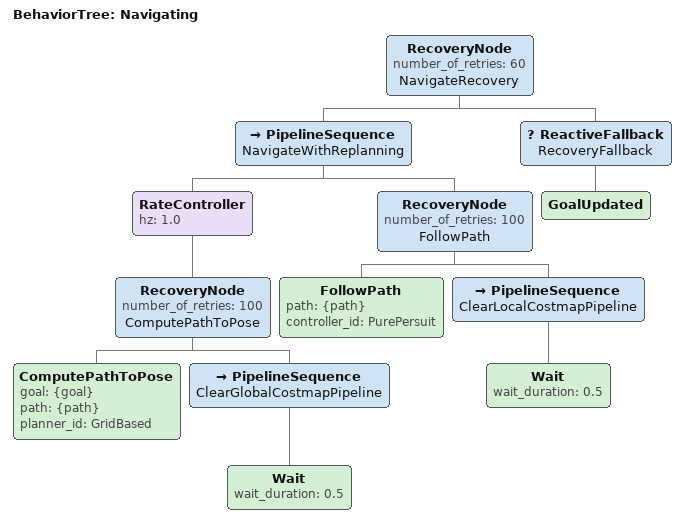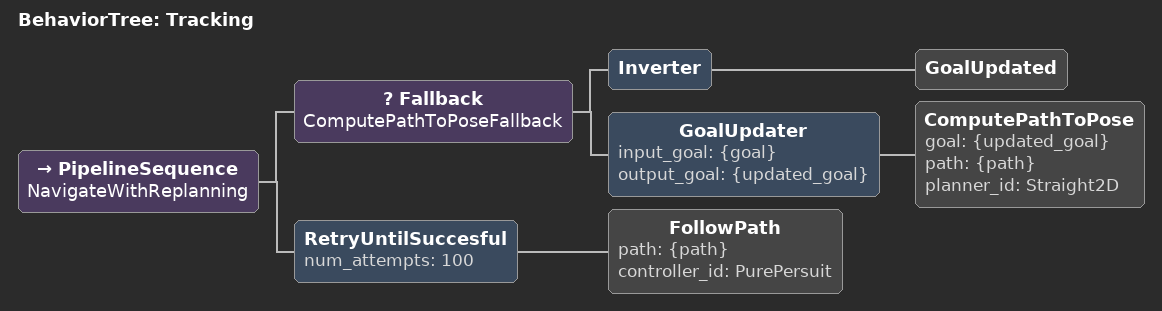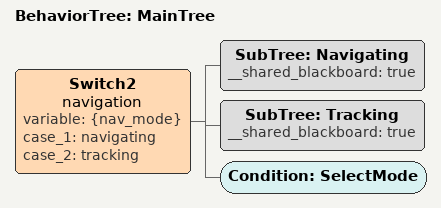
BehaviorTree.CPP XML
<!--
  This Behavior Tree plans the global path
-->
<root main_tree_to_execute="MainTree">
  <BehaviorTree ID="Navigating">
    <RecoveryNode number_of_retries="60" name="NavigateRecovery">
      <PipelineSequence name="NavigateWithReplanning">
        <RateController hz="1.0">
          <RecoveryNode number_of_retries="100" name="ComputePathToPose">
              <ComputePathToPose goal="{goal}" path="{path}" planner_id="GridBased"/>
            <PipelineSequence name="ClearGlobalCostmapPipeline">
                <Wait wait_duration="0.5"/>
            </PipelineSequence>
          </RecoveryNode>
        </RateController>
        <RecoveryNode number_of_retries="100" name="FollowPath">
          <FollowPath path="{path}" controller_id="PurePersuit"/>
          <PipelineSequence name="ClearLocalCostmapPipeline">
              <Wait wait_duration="0.5"/>
          </PipelineSequence>
        </RecoveryNode>
      </PipelineSequence>
      <ReactiveFallback name="RecoveryFallback">
        <GoalUpdated/>
      </ReactiveFallback>
    </RecoveryNode>
  </BehaviorTree>
  <BehaviorTree ID="Tracking">
    <PipelineSequence name="NavigateWithReplanning">
      <Fallback name="ComputePathToPoseFallback">
        <Inverter>
          <GoalUpdated/>
        </Inverter>
        <GoalUpdater input_goal="{goal}" output_goal="{updated_goal}">
          <ComputePathToPose goal="{updated_goal}" path="{path}" planner_id="Straight2D"/>
        </GoalUpdater>
      </Fallback>
      <RetryUntilSuccesful num_attempts="100">
        <FollowPath path="{path}" controller_id="PurePersuit"/>
      </RetryUntilSuccesful>
    </PipelineSequence>
  </BehaviorTree>
  <BehaviorTree ID="MainTree">
      <Switch2 name="navigation" variable="{nav_mode}" case_1="navigating" case_2="tracking">
      <SubTree ID="Navigating" __shared_blackboard="true"/>
      <SubTree ID="Tracking" __shared_blackboard="true"/>
      <Condition ID="SelectMode"/>
    </Switch2>
  </BehaviorTree>
</root>
